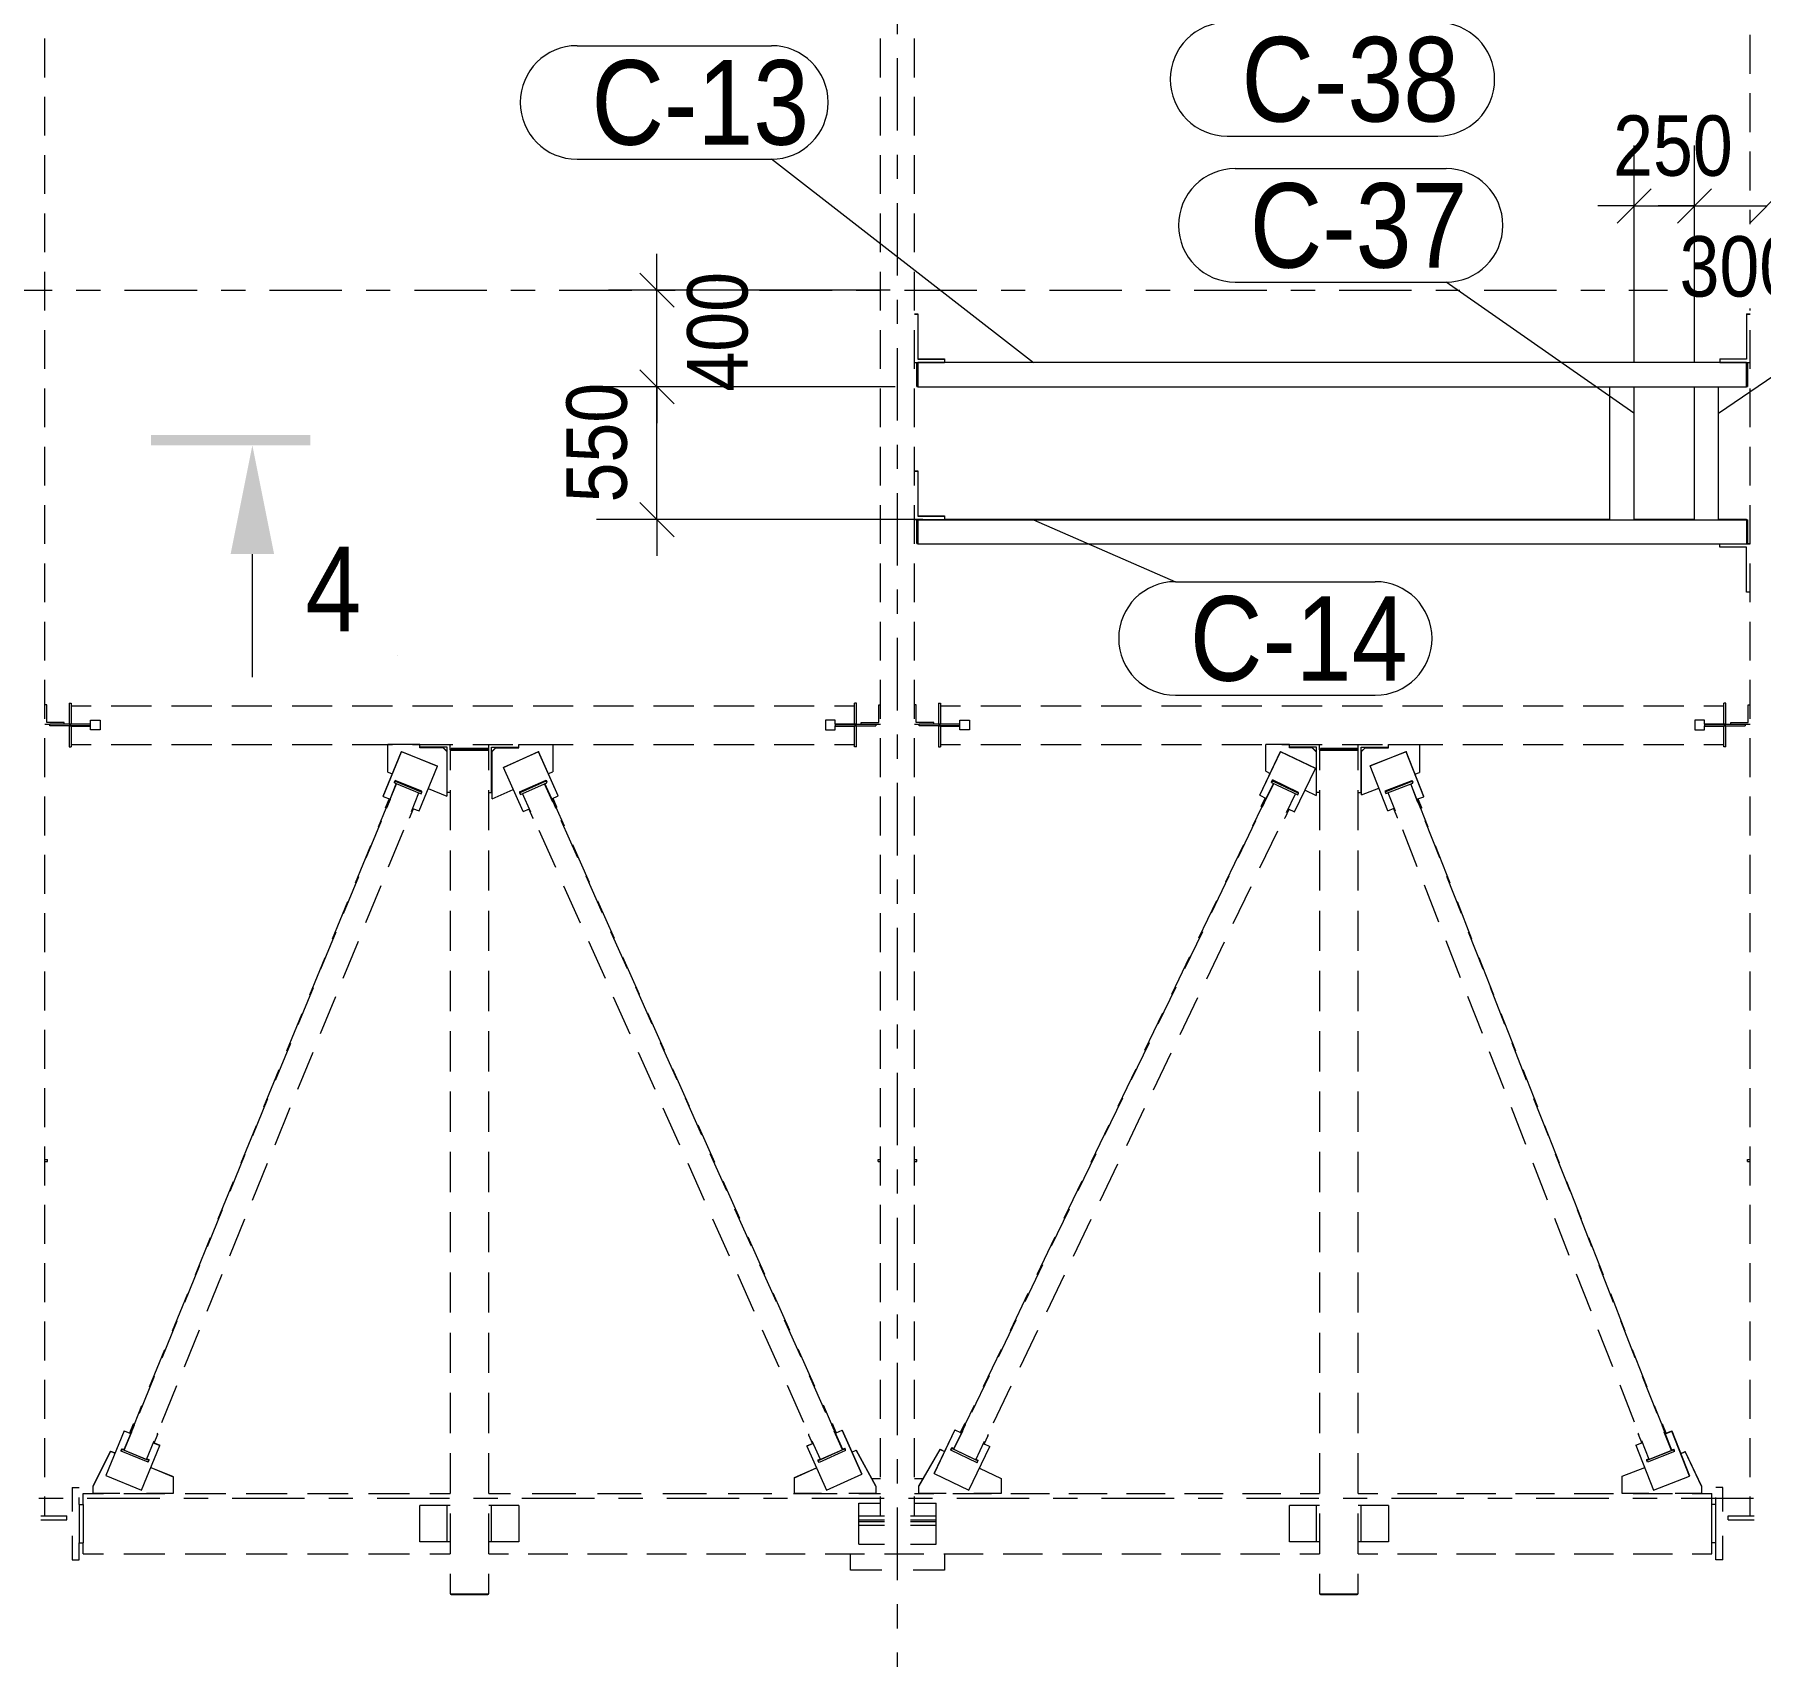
# Model space of a CAD drawing. Header units: millimetres. Extents: x -50 to 544, y -173 to 247.
# Drawn here: x 90.3 to 161.7, y -6.6 to 60.6 of the extents above; entities that cross this region are included whole.
import ezdxf

# ---------------------------------------------------------------- set-up
doc = ezdxf.new("R2010")
doc.units = ezdxf.units.MM
doc.linetypes.add('XKITLINE00', pattern=[0])
doc.linetypes.add('XKITLINE03', pattern=[6, 3, -1, 1, -1])
for name, color, linetype, lineweight in [('Part', 2, 'Continuous', 0), ('PartMark', 3, 'Continuous', 0), ('S-GRID', 1, 'Continuous', 0), ('Section', 6, 'Continuous', 0), ('Z-DIMENSIONS', 1, 'Continuous', 0)]:
    doc.layers.add(name, color=color, linetype=linetype, lineweight=lineweight)
doc.styles.add('GOST type A', font='ARIAL.TTF')

msp = doc.modelspace()

# ---------------------------------------------------------------- hatches: boundary and pattern name
at = {"layer": 'Section'}
for points in [[(95.088, 43.999), (101.688, 43.999), (101.688, 43.579), (95.088, 43.579)], [(99.288, 43.579), (100.188, 39.079), (98.388, 39.079)]]:
    msp.add_hatch(color=256, dxfattribs=at).paths.add_polyline_path(points, flags=17)

# ---------------------------------------------------------------- linework, layer by layer
at = {"layer": 'Part', "linetype": 'XKITLINE00', "lineweight": 0}
for p, q in [((90.7, 58.811), (90.7, 60.42)), ((125.3, 58.811), (125.3, 60.42)), ((126.7, 58.811), (126.7, 60.42)), ((161.3, 58.958), (161.3, 60.567)), ((90.7, 56.397), (90.7, 58.006)), ((125.3, 56.397), (125.3, 58.006)), ((126.7, 56.397), (126.7, 58.006)), ((161.3, 56.544), (161.3, 58.153)), ((90.7, 53.983), (90.7, 55.592)), ((125.3, 53.983), (125.3, 55.592)), ((126.7, 53.983), (126.7, 55.592)), ((161.3, 54.129), (161.3, 55.739)), ((90.7, 51.568), (90.7, 53.178)), ((125.3, 51.568), (125.3, 53.178)), ((126.7, 51.568), (126.7, 53.178)), ((161.3, 52.736), (161.3, 53.325)), ((90.7, 49.154), (90.7, 50.764)), ((125.3, 49.154), (125.3, 50.764)), ((126.7, 49.154), (126.7, 50.764)), ((126.7, 49.02), (126.84, 49.02)), ((126.7, 49.002), (126.84, 49.002)), ((126.84, 49.02), (126.84, 47.142)), ((161.16, 49.02), (161.16, 47.142)), ((161.16, 49.02), (161.3, 49.02)), ((161.16, 49.002), (161.3, 49.002)), ((161.3, 49.154), (161.3, 49.236)), ((90.7, 46.74), (90.7, 48.349)), ((125.3, 46.74), (125.3, 48.349)), ((126.7, 46.74), (126.7, 48.349)), ((161.3, 46.74), (161.3, 48.349)), ((126.7, 47.002), (127.95, 47.002)), ((126.8, 46.02), (126.8, 46.997)), ((126.8, 46.997), (126.84, 46.997)), ((126.8, 46.98), (126.84, 46.98)), ((126.84, 47.16), (127.95, 47.16)), ((126.84, 47.142), (127.95, 47.142)), ((126.84, 47.002), (126.84, 47)), ((161.16, 47), (126.84, 47)), ((126.84, 47), (126.84, 46)), ((127.95, 47.16), (127.95, 47.002)), ((127.95, 47.017), (160.05, 47.017)), ((160.05, 47.16), (160.05, 47.002)), ((160.05, 47.16), (161.16, 47.16)), ((161.16, 47.142), (160.05, 47.142)), ((160.05, 47.002), (161.3, 47.002)), ((161.16, 47), (161.16, 47.002)), ((161.16, 46), (161.16, 47)), ((161.16, 46.997), (161.2, 46.997)), ((161.16, 46.98), (161.2, 46.98)), ((161.2, 46.997), (161.2, 46.02)), ((90.7, 44.326), (90.7, 45.935)), ((125.3, 44.326), (125.3, 45.935)), ((126.7, 44.326), (126.7, 45.935)), ((126.8, 46.02), (126.84, 46.02)), ((126.84, 46), (161.16, 46)), ((155.5, 40.5), (155.5, 46)), ((155.5, 46), (156.5, 46)), ((156.5, 40.5), (156.5, 46)), ((159, 40.5), (159, 46)), ((159, 46), (160, 46)), ((160, 40.5), (160, 46)), ((161.16, 46.02), (161.2, 46.02)), ((161.3, 44.326), (161.3, 45.935)), ((90.7, 41.911), (90.7, 43.521)), ((125.3, 41.911), (125.3, 43.521)), ((126.7, 41.911), (126.7, 43.521)), ((161.3, 41.911), (161.3, 43.521)), ((126.7, 42.52), (126.84, 42.52)), ((126.7, 42.502), (126.84, 42.502)), ((126.84, 42.52), (126.84, 40.643)), ((90.7, 39.497), (90.7, 41.107)), ((125.3, 39.497), (125.3, 41.107)), ((126.7, 39.497), (126.7, 41.107)), ((161.3, 39.497), (161.3, 41.107)), ((126.7, 40.503), (127.95, 40.503)), ((126.8, 39.52), (126.8, 40.497)), ((126.8, 40.497), (126.84, 40.497)), ((126.8, 40.48), (126.84, 40.48)), ((126.84, 40.66), (127.95, 40.66)), ((126.84, 40.643), (127.95, 40.643)), ((126.84, 40.503), (126.84, 40.5)), ((126.84, 40.5), (161.16, 40.5)), ((126.84, 40.5), (126.84, 39.5)), ((127.95, 40.66), (127.95, 40.503)), ((127.95, 40.517), (155.5, 40.517)), ((155.5, 40.5), (156.5, 40.5)), ((156.5, 40.517), (159, 40.517)), ((159, 40.5), (160, 40.5)), ((160, 40.517), (161.16, 40.517)), ((161.16, 40.517), (161.16, 39.5)), ((161.16, 40.497), (161.2, 40.497)), ((161.16, 40.48), (161.2, 40.48)), ((161.2, 40.497), (161.2, 39.52)), ((126.8, 39.52), (126.84, 39.52)), ((126.84, 39.5), (161.16, 39.5)), ((160.05, 39.363), (160.05, 39.5)), ((161.16, 39.363), (160.05, 39.363)), ((161.16, 39.52), (161.3, 39.52)), ((161.16, 39.52), (161.2, 39.52)), ((161.16, 39.503), (161.3, 39.503)), ((161.16, 37.503), (161.16, 39.363)), ((90.7, 37.083), (90.7, 38.692)), ((125.3, 37.083), (125.3, 38.692)), ((126.7, 37.083), (126.7, 38.692)), ((161.3, 37.083), (161.3, 38.692)), ((161.3, 37.503), (161.16, 37.503)), ((90.7, 34.669), (90.7, 36.278)), ((125.3, 34.669), (125.3, 36.278)), ((126.7, 34.669), (126.7, 36.278)), ((161.3, 34.669), (161.3, 36.278)), ((90.7, 32.254), (90.7, 33.864)), ((125.3, 32.254), (125.3, 33.864)), ((126.7, 32.254), (126.7, 33.864)), ((161.3, 32.254), (161.3, 33.864)), ((91.7, 32.9), (91.7, 32.04)), ((91.7, 32.9), (91.78, 32.9)), ((91.78, 32.9), (91.78, 32.04)), ((124.3, 32.9), (124.22, 32.9)), ((124.22, 32.04), (124.22, 32.9)), ((124.3, 32.04), (124.3, 32.9)), ((127.7, 32.9), (127.7, 32.04)), ((127.7, 32.9), (127.78, 32.9)), ((127.78, 32.9), (127.78, 32.04)), ((160.3, 32.9), (160.22, 32.9)), ((160.22, 32.04), (160.22, 32.9)), ((160.3, 32.04), (160.3, 32.9)), ((90.77, 32.84), (90.7, 32.84)), ((90.77, 32.11), (90.77, 32.84)), ((91.78, 32.8), (92.612, 32.8)), ((92.58, 32.2), (92.98, 32.2)), ((92.58, 32.04), (92.58, 32.2)), ((92.98, 32.2), (92.98, 31.8)), ((93.444, 32.8), (95.107, 32.8)), ((95.939, 32.8), (97.603, 32.8)), ((98.434, 32.8), (100.098, 32.8)), ((100.93, 32.8), (102.593, 32.8)), ((103.425, 32.8), (105.089, 32.8)), ((105.92, 32.8), (107.584, 32.8)), ((108.416, 32.8), (110.079, 32.8)), ((110.911, 32.8), (112.575, 32.8)), ((113.407, 32.8), (115.07, 32.8)), ((115.902, 32.8), (117.566, 32.8)), ((118.397, 32.8), (120.061, 32.8)), ((120.893, 32.8), (122.556, 32.8)), ((123.42, 32.2), (123.02, 32.2)), ((123.02, 32.2), (123.02, 31.8)), ((123.388, 32.8), (124.22, 32.8)), ((123.42, 32.04), (123.42, 32.2)), ((125.23, 32.11), (125.23, 32.84)), ((125.23, 32.84), (125.3, 32.84)), ((126.77, 32.84), (126.7, 32.84)), ((126.77, 32.11), (126.77, 32.84)), ((127.78, 32.8), (128.612, 32.8)), ((128.58, 32.2), (128.98, 32.2)), ((128.58, 32.04), (128.58, 32.2)), ((128.98, 32.2), (128.98, 31.8)), ((129.444, 32.8), (131.107, 32.8)), ((131.939, 32.8), (133.603, 32.8)), ((134.434, 32.8), (136.098, 32.8)), ((136.93, 32.8), (138.593, 32.8)), ((139.425, 32.8), (141.089, 32.8)), ((141.92, 32.8), (143.584, 32.8)), ((144.416, 32.8), (146.079, 32.8)), ((146.911, 32.8), (148.575, 32.8)), ((149.407, 32.8), (151.07, 32.8)), ((151.902, 32.8), (153.566, 32.8)), ((154.397, 32.8), (156.061, 32.8)), ((156.893, 32.8), (158.556, 32.8)), ((159.42, 32.2), (159.02, 32.2)), ((159.02, 32.2), (159.02, 31.8)), ((159.388, 32.8), (160.22, 32.8)), ((159.42, 32.04), (159.42, 32.2)), ((161.23, 32.11), (161.23, 32.84)), ((161.23, 32.84), (161.3, 32.84)), ((90.7, 32.04), (90.9, 32.04)), ((90.7, 29.84), (90.7, 31.45)), ((91.5, 32.11), (90.77, 32.11)), ((92.58, 32.04), (90.9, 32.04)), ((90.9, 31.96), (90.9, 32.04)), ((92.58, 31.96), (90.9, 31.96)), ((91.5, 32.04), (91.5, 32.11)), ((91.7, 32.04), (91.78, 32.04)), ((91.7, 31.96), (91.7, 31.1)), ((91.7, 31.96), (91.78, 31.96)), ((91.78, 32.05), (92.567, 32.05)), ((91.78, 31.96), (91.78, 31.1)), ((91.78, 31.95), (92.58, 31.95)), ((92.58, 31.96), (92.58, 32.04)), ((92.58, 31.8), (92.58, 31.96)), ((92.98, 31.8), (92.58, 31.8)), ((123.02, 31.8), (123.42, 31.8)), ((123.42, 32.05), (124.22, 32.05)), ((123.42, 32.04), (123.42, 31.96)), ((123.42, 32.04), (125.1, 32.04)), ((123.42, 31.8), (123.42, 31.96)), ((123.42, 31.96), (125.1, 31.96)), ((123.42, 31.95), (124.207, 31.95)), ((124.3, 32.04), (124.22, 32.04)), ((124.3, 31.96), (124.22, 31.96)), ((124.22, 31.1), (124.22, 31.96)), ((124.3, 31.1), (124.3, 31.96)), ((124.5, 32.04), (124.5, 32.11)), ((124.5, 32.11), (125.23, 32.11)), ((125.1, 32.04), (125.3, 32.04)), ((125.1, 32.04), (125.1, 31.96)), ((125.3, 29.84), (125.3, 31.45)), ((126.7, 32.04), (126.9, 32.04)), ((126.7, 29.84), (126.7, 31.45)), ((127.5, 32.11), (126.77, 32.11)), ((128.58, 32.04), (126.9, 32.04)), ((126.9, 31.96), (126.9, 32.04)), ((128.58, 31.96), (126.9, 31.96)), ((127.5, 32.04), (127.5, 32.11)), ((127.7, 32.04), (127.78, 32.04)), ((127.7, 31.96), (127.7, 31.1)), ((127.7, 31.96), (127.78, 31.96)), ((127.78, 32.05), (128.567, 32.05)), ((127.78, 31.96), (127.78, 31.1)), ((127.78, 31.95), (128.58, 31.95)), ((128.58, 31.96), (128.58, 32.04)), ((128.58, 31.8), (128.58, 31.96)), ((128.98, 31.8), (128.58, 31.8)), ((159.02, 31.8), (159.42, 31.8)), ((159.42, 32.05), (160.22, 32.05)), ((159.42, 32.04), (159.42, 31.96)), ((159.42, 32.04), (161.1, 32.04)), ((159.42, 31.96), (161.1, 31.96)), ((159.42, 31.8), (159.42, 31.96)), ((159.42, 31.95), (160.207, 31.95)), ((160.3, 32.04), (160.22, 32.04)), ((160.3, 31.96), (160.22, 31.96)), ((160.22, 31.1), (160.22, 31.96)), ((160.3, 31.1), (160.3, 31.96)), ((160.5, 32.04), (160.5, 32.11)), ((160.5, 32.11), (161.23, 32.11)), ((161.1, 32.04), (161.3, 32.04)), ((161.1, 32.04), (161.1, 31.96)), ((161.3, 29.84), (161.3, 31.45)), ((91.7, 31.1), (91.78, 31.1)), ((91.78, 31.2), (92.612, 31.2)), ((93.444, 31.2), (95.107, 31.2)), ((95.939, 31.2), (97.603, 31.2)), ((98.434, 31.2), (100.098, 31.2)), ((100.93, 31.2), (102.593, 31.2)), ((103.425, 31.2), (105.089, 31.2)), ((104.709, 29.05), (105.465, 30.898)), ((104.709, 29.045), (105.465, 30.893)), ((104.902, 31.195), (104.902, 31.2)), ((106.225, 31.195), (104.902, 31.195)), ((104.902, 30.049), (104.902, 31.195)), ((105.465, 30.893), (105.465, 30.898)), ((105.465, 30.898), (106.946, 30.295)), ((106.946, 30.29), (105.465, 30.893)), ((105.92, 31.2), (107.584, 31.2)), ((106.225, 31.08), (106.225, 31.2)), ((107.355, 31.08), (106.225, 31.08)), ((106.225, 31.055), (106.225, 31.08)), ((107.185, 31.065), (106.225, 31.065)), ((107.19, 31.055), (106.225, 31.055)), ((107.185, 31.065), (107.19, 31.055)), ((107.335, 30.915), (107.185, 31.065)), ((107.335, 30.91), (107.19, 31.055)), ((107.335, 30.915), (107.335, 30.91)), ((107.335, 30.91), (107.335, 29.058)), ((107.355, 29.2), (107.355, 31.08)), ((107.475, 30.969), (107.475, 31.2)), ((107.475, 30.988), (107.515, 30.988)), ((107.475, 30.969), (107.475, 30.137)), ((109.035, 31.028), (107.515, 31.028)), ((107.515, 31.028), (107.515, 30.961)), ((107.515, 31.001), (109.035, 31.001)), ((107.515, 30.961), (109.035, 30.961)), ((109.075, 30.96), (107.568, 30.96)), ((108.416, 31.2), (110.079, 31.2)), ((109.035, 30.961), (109.035, 31.028)), ((109.035, 30.988), (109.075, 30.988)), ((109.075, 30.969), (109.075, 31.2)), ((109.075, 30.137), (109.075, 30.969)), ((109.195, 29.2), (109.195, 31.08)), ((109.195, 31.08), (110.325, 31.08)), ((109.215, 30.91), (109.365, 31.06)), ((109.215, 30.915), (109.36, 31.06)), ((109.215, 28.947), (109.215, 30.915)), ((109.36, 31.06), (110.325, 31.06)), ((109.679, 30.247), (111.14, 30.898)), ((111.14, 30.893), (109.679, 30.242)), ((110.325, 31.08), (110.325, 31.2)), ((110.325, 31.195), (111.73, 31.195)), ((110.325, 31.06), (110.325, 31.08)), ((110.911, 31.2), (112.575, 31.2)), ((111.955, 29.075), (111.14, 30.898)), ((111.14, 30.898), (111.14, 30.893)), ((111.955, 29.07), (111.14, 30.893)), ((111.73, 31.195), (111.73, 31.2)), ((111.73, 31.195), (111.73, 30.068)), ((113.407, 31.2), (115.07, 31.2)), ((115.902, 31.2), (117.566, 31.2)), ((118.397, 31.2), (120.061, 31.2)), ((120.893, 31.2), (122.556, 31.2)), ((123.388, 31.2), (124.22, 31.2)), ((124.3, 31.1), (124.22, 31.1)), ((127.7, 31.1), (127.78, 31.1)), ((127.78, 31.2), (128.612, 31.2)), ((129.444, 31.2), (131.107, 31.2)), ((131.939, 31.2), (133.603, 31.2)), ((134.434, 31.2), (136.098, 31.2)), ((136.93, 31.2), (138.593, 31.2)), ((139.425, 31.2), (141.089, 31.2)), ((140.998, 29.098), (141.863, 30.898)), ((140.998, 29.093), (141.863, 30.893)), ((141.25, 31.195), (141.25, 31.2)), ((142.225, 31.195), (141.25, 31.195)), ((141.25, 30.084), (141.25, 31.195)), ((141.863, 30.893), (141.863, 30.898)), ((141.863, 30.898), (143.306, 30.208)), ((143.306, 30.203), (141.863, 30.893)), ((141.92, 31.2), (143.584, 31.2)), ((142.225, 31.08), (142.225, 31.2)), ((143.355, 31.08), (142.225, 31.08)), ((142.225, 31.055), (142.225, 31.08)), ((143.175, 31.065), (142.225, 31.065)), ((143.175, 31.055), (142.225, 31.055)), ((143.175, 31.065), (143.175, 31.055)), ((143.335, 30.905), (143.175, 31.065)), ((143.335, 30.895), (143.175, 31.055)), ((143.335, 30.905), (143.335, 30.895)), ((143.335, 30.895), (143.335, 29.086)), ((143.355, 29.2), (143.355, 31.08)), ((143.475, 30.969), (143.475, 31.2)), ((143.475, 30.988), (143.515, 30.988)), ((143.475, 30.969), (143.475, 30.137)), ((145.035, 31.028), (143.515, 31.028)), ((143.515, 31.028), (143.515, 30.961)), ((143.515, 31.001), (145.035, 31.001)), ((143.515, 30.961), (145.035, 30.961)), ((145.075, 30.96), (143.567, 30.96)), ((144.416, 31.2), (146.079, 31.2)), ((145.035, 30.961), (145.035, 31.028)), ((145.035, 30.988), (145.075, 30.988)), ((145.075, 30.969), (145.075, 31.2)), ((145.075, 30.137), (145.075, 30.969)), ((145.195, 29.2), (145.195, 31.08)), ((145.195, 31.08), (146.325, 31.08)), ((145.215, 30.91), (145.365, 31.06)), ((145.215, 30.915), (145.36, 31.06)), ((145.215, 29.106), (145.215, 30.915)), ((145.36, 31.06), (146.325, 31.06)), ((145.571, 30.317), (147.061, 30.898)), ((147.061, 30.893), (145.571, 30.312)), ((146.325, 31.08), (146.325, 31.2)), ((146.325, 31.195), (147.611, 31.195)), ((146.325, 31.06), (146.325, 31.08)), ((146.911, 31.2), (148.575, 31.2)), ((147.789, 29.039), (147.061, 30.898)), ((147.061, 30.898), (147.061, 30.893)), ((147.789, 29.034), (147.061, 30.893)), ((147.611, 31.195), (147.611, 31.2)), ((147.611, 31.195), (147.611, 30.041)), ((149.407, 31.2), (151.07, 31.2)), ((151.902, 31.2), (153.566, 31.2)), ((154.397, 31.2), (156.061, 31.2)), ((156.893, 31.2), (158.556, 31.2)), ((159.388, 31.2), (160.22, 31.2)), ((160.3, 31.1), (160.22, 31.1)), ((104.902, 30.049), (105.087, 29.974)), ((106.191, 28.442), (106.946, 30.29)), ((106.946, 30.295), (106.946, 30.29)), ((109.679, 30.242), (109.679, 30.247)), ((110.494, 28.419), (109.679, 30.242)), ((111.547, 29.987), (111.73, 30.068)), ((141.25, 30.084), (141.431, 29.998)), ((142.441, 28.403), (143.306, 30.203)), ((143.306, 30.208), (143.306, 30.203)), ((145.571, 30.312), (145.571, 30.317)), ((146.299, 28.453), (145.571, 30.312)), ((147.425, 29.968), (147.611, 30.041)), ((104.944, 28.799), (105.257, 29.565)), ((104.987, 28.931), (105.248, 29.569)), ((105.166, 29.635), (105.197, 29.709)), ((105.197, 29.676), (105.166, 29.602)), ((105.166, 29.602), (105.166, 29.635)), ((105.166, 29.602), (106.277, 29.149)), ((106.308, 29.256), (105.197, 29.709)), ((105.197, 29.709), (105.197, 29.676)), ((105.197, 29.676), (106.308, 29.223)), ((106.57, 29.37), (107.335, 29.058)), ((107.475, 29.305), (107.475, 27.641)), ((109.075, 27.641), (109.075, 29.305)), ((109.215, 28.947), (110.085, 29.335)), ((110.351, 29.23), (111.446, 29.718)), ((110.351, 29.197), (111.446, 29.685)), ((110.383, 29.124), (111.479, 29.612)), ((111.733, 28.807), (111.39, 29.572)), ((111.681, 28.948), (111.4, 29.577)), ((111.446, 29.685), (111.446, 29.718)), ((111.446, 29.718), (111.479, 29.645)), ((111.479, 29.612), (111.446, 29.685)), ((111.479, 29.612), (111.479, 29.645)), ((141.21, 28.814), (141.578, 29.58)), ((141.269, 28.963), (141.567, 29.585)), ((141.49, 29.655), (141.525, 29.727)), ((141.525, 29.694), (141.49, 29.622)), ((141.49, 29.622), (141.49, 29.655)), ((141.49, 29.622), (142.572, 29.104)), ((142.607, 29.209), (141.525, 29.727)), ((141.525, 29.727), (141.525, 29.694)), ((141.525, 29.694), (142.607, 29.176)), ((142.875, 29.307), (143.335, 29.086)), ((143.475, 29.305), (143.475, 27.641)), ((145.075, 27.641), (145.075, 29.305)), ((145.215, 29.106), (145.933, 29.386)), ((146.194, 29.269), (147.312, 29.705)), ((146.194, 29.236), (147.312, 29.672)), ((146.223, 29.162), (147.341, 29.597)), ((147.55, 28.795), (147.25, 29.562)), ((147.51, 28.924), (147.259, 29.565)), ((147.312, 29.672), (147.312, 29.705)), ((147.312, 29.705), (147.341, 29.631)), ((147.341, 29.597), (147.312, 29.672)), ((147.341, 29.597), (147.341, 29.631)), ((90.7, 27.426), (90.7, 29.035)), ((104.709, 29.05), (104.709, 29.045)), ((104.709, 29.045), (104.987, 28.932)), ((104.945, 28.949), (104.799, 28.591)), ((104.799, 28.568), (104.95, 28.937)), ((104.799, 28.591), (104.799, 28.568)), ((104.987, 28.922), (104.836, 28.553)), ((104.95, 28.947), (104.95, 28.937)), ((104.95, 28.937), (104.987, 28.922)), ((104.987, 28.922), (104.987, 28.932)), ((105.87, 28.421), (106.183, 29.188)), ((106.277, 29.149), (106.308, 29.223)), ((106.308, 29.223), (106.308, 29.256)), ((107.475, 29.2), (107.355, 29.2)), ((109.075, 29.2), (109.195, 29.2)), ((110.351, 29.23), (110.351, 29.197)), ((110.351, 29.197), (110.383, 29.124)), ((110.819, 28.399), (110.477, 29.165)), ((111.681, 28.948), (111.955, 29.07)), ((111.681, 28.939), (111.718, 28.955)), ((111.681, 28.948), (111.681, 28.939)), ((111.681, 28.939), (111.844, 28.574)), ((111.718, 28.955), (111.718, 28.965)), ((111.881, 28.591), (111.718, 28.955)), ((111.723, 28.967), (111.881, 28.614)), ((111.844, 28.574), (111.881, 28.591)), ((111.881, 28.614), (111.881, 28.591)), ((111.955, 29.07), (111.955, 29.075)), ((125.3, 27.426), (125.3, 29.035)), ((126.7, 27.426), (126.7, 29.035)), ((140.708, 27.828), (141.08, 28.602)), ((140.998, 29.098), (140.998, 29.093)), ((140.998, 29.093), (141.269, 28.964)), ((141.227, 28.984), (141.06, 28.635)), ((141.06, 28.611), (141.233, 28.971)), ((141.06, 28.635), (141.06, 28.611)), ((141.06, 28.611), (141.096, 28.594)), ((141.269, 28.954), (141.096, 28.594)), ((141.233, 28.981), (141.233, 28.971)), ((141.233, 28.971), (141.269, 28.954)), ((141.269, 28.954), (141.269, 28.964)), ((142.112, 28.382), (142.48, 29.148)), ((142.572, 29.104), (142.607, 29.176)), ((142.607, 29.176), (142.607, 29.209)), ((143.475, 29.2), (143.355, 29.2)), ((145.075, 29.2), (145.195, 29.2)), ((146.194, 29.269), (146.194, 29.236)), ((146.194, 29.236), (146.223, 29.162)), ((146.618, 28.432), (146.318, 29.199)), ((147.509, 28.925), (147.789, 29.034)), ((147.51, 28.915), (147.547, 28.93)), ((147.51, 28.925), (147.51, 28.915)), ((147.51, 28.915), (147.655, 28.543)), ((147.547, 28.93), (147.547, 28.939)), ((147.693, 28.558), (147.547, 28.93)), ((147.552, 28.941), (147.693, 28.582)), ((147.789, 29.034), (147.789, 29.039)), ((161.3, 27.426), (161.3, 29.035)), ((104.004, 26.5), (104.631, 28.032)), ((104.506, 27.786), (104.821, 28.558)), ((104.799, 28.568), (104.836, 28.553)), ((105.768, 28.173), (105.799, 28.16)), ((105.95, 28.53), (105.799, 28.16)), ((105.919, 28.543), (105.95, 28.53)), ((105.922, 28.551), (106.191, 28.442)), ((105.95, 28.53), (105.95, 28.54)), ((110.494, 28.419), (110.758, 28.537)), ((110.732, 28.516), (110.762, 28.529)), ((110.732, 28.525), (110.732, 28.516)), ((110.732, 28.516), (110.895, 28.151)), ((110.895, 28.151), (110.925, 28.164)), ((112.206, 27.808), (111.86, 28.581)), ((112.76, 26.509), (112.075, 28.041)), ((140.107, 26.517), (140.842, 28.048)), ((142.005, 28.159), (142.034, 28.145)), ((142.207, 28.505), (142.034, 28.145)), ((142.177, 28.519), (142.207, 28.505)), ((142.181, 28.527), (142.441, 28.403)), ((142.207, 28.505), (142.207, 28.515)), ((146.299, 28.453), (146.569, 28.558)), ((146.541, 28.538), (146.572, 28.55)), ((146.541, 28.547), (146.541, 28.538)), ((146.541, 28.538), (146.687, 28.166)), ((146.687, 28.166), (146.718, 28.178)), ((147.655, 28.543), (147.693, 28.558)), ((147.972, 27.776), (147.669, 28.549)), ((147.693, 28.582), (147.693, 28.558)), ((148.45, 26.496), (147.85, 28.029)), ((104.93, 26.123), (105.556, 27.655)), ((111.847, 26.102), (111.162, 27.634)), ((141.008, 26.086), (141.744, 27.617)), ((147.518, 26.132), (146.918, 27.666)), ((90.7, 25.012), (90.7, 26.621)), ((103.558, 25.467), (104.19, 27.013)), ((107.475, 26.809), (107.475, 25.146)), ((109.075, 25.146), (109.075, 26.809)), ((113.243, 25.488), (112.552, 27.035)), ((125.3, 25.012), (125.3, 26.621)), ((126.7, 25.012), (126.7, 26.621)), ((139.593, 25.507), (140.336, 27.055)), ((143.475, 26.809), (143.475, 25.146)), ((145.075, 25.146), (145.075, 26.809)), ((148.879, 25.458), (148.274, 27.004)), ((161.3, 25.012), (161.3, 26.621)), ((103.065, 24.201), (103.691, 25.733)), ((113.788, 24.211), (113.103, 25.743)), ((139.003, 24.22), (139.739, 25.752)), ((149.35, 24.196), (148.75, 25.729)), ((103.991, 23.824), (104.617, 25.356)), ((112.875, 23.804), (112.19, 25.336)), ((139.905, 23.789), (140.641, 25.32)), ((148.418, 23.833), (147.818, 25.366)), ((102.611, 23.149), (103.242, 24.695)), ((107.475, 24.314), (107.475, 22.65)), ((109.075, 22.65), (109.075, 24.314)), ((114.281, 23.169), (113.589, 24.715)), ((138.478, 23.186), (139.221, 24.734)), ((143.475, 24.314), (143.475, 22.65)), ((145.075, 22.65), (145.075, 24.314)), ((149.786, 23.14), (149.181, 24.686)), ((90.7, 22.598), (90.7, 24.207)), ((125.3, 22.598), (125.3, 24.207)), ((126.7, 22.598), (126.7, 24.207)), ((161.3, 22.598), (161.3, 24.207)), ((102.125, 21.902), (102.752, 23.434)), ((103.051, 21.525), (103.677, 23.057)), ((113.903, 21.506), (113.218, 23.038)), ((114.816, 21.913), (114.131, 23.445)), ((137.9, 21.924), (138.636, 23.455)), ((138.802, 21.492), (139.537, 23.023)), ((149.318, 21.533), (148.718, 23.066)), ((150.25, 21.897), (149.65, 23.43)), ((101.663, 20.831), (102.295, 22.376)), ((115.319, 20.849), (114.627, 22.396)), ((137.363, 20.865), (138.106, 22.413)), ((150.693, 20.822), (150.088, 22.368)), ((90.7, 20.183), (90.7, 21.793)), ((107.475, 21.818), (107.475, 20.154)), ((109.075, 20.154), (109.075, 21.818)), ((125.3, 20.183), (125.3, 21.793)), ((126.7, 20.183), (126.7, 21.793)), ((143.475, 21.818), (143.475, 20.154)), ((145.075, 20.154), (145.075, 21.818)), ((161.3, 20.183), (161.3, 21.793)), ((101.186, 19.603), (101.812, 21.136)), ((102.112, 19.226), (102.738, 20.758)), ((114.931, 19.209), (114.246, 20.741)), ((115.844, 19.616), (115.159, 21.148)), ((136.797, 19.627), (137.532, 21.158)), ((137.698, 19.195), (138.434, 20.726)), ((150.218, 19.234), (149.618, 20.767)), ((151.15, 19.597), (150.55, 21.13)), ((100.716, 18.512), (101.347, 20.058)), ((116.357, 18.53), (115.665, 20.076)), ((136.248, 18.544), (136.991, 20.091)), ((151.6, 18.505), (150.996, 20.05)), ((90.7, 17.769), (90.7, 19.379)), ((107.475, 19.322), (107.475, 17.659)), ((109.075, 17.659), (109.075, 19.322)), ((125.3, 17.769), (125.3, 19.379)), ((126.7, 17.769), (126.7, 19.379)), ((143.475, 19.322), (143.475, 17.659)), ((145.075, 17.659), (145.075, 19.322)), ((161.3, 17.769), (161.3, 19.379)), ((100.246, 17.304), (100.873, 18.837)), ((116.872, 17.318), (116.187, 18.85)), ((135.693, 17.33), (136.429, 18.861)), ((152.05, 17.297), (151.45, 18.83)), ((101.172, 16.927), (101.798, 18.46)), ((115.959, 16.911), (115.274, 18.443)), ((136.595, 16.898), (137.331, 18.429)), ((151.118, 16.934), (150.518, 18.467)), ((99.768, 16.194), (100.4, 17.74)), ((117.394, 16.21), (116.702, 17.756)), ((135.133, 16.223), (135.876, 17.77)), ((152.508, 16.187), (151.903, 17.732)), ((90.7, 15.355), (90.7, 16.964)), ((99.307, 15.005), (99.933, 16.538)), ((107.475, 16.827), (107.475, 15.163)), ((109.075, 15.163), (109.075, 16.827)), ((117.9, 15.02), (117.215, 16.552)), ((125.3, 15.355), (125.3, 16.964)), ((126.7, 15.355), (126.7, 16.964)), ((134.59, 15.033), (135.326, 16.564)), ((143.475, 16.827), (143.475, 15.163)), ((145.075, 15.163), (145.075, 16.827)), ((152.95, 14.998), (152.35, 16.531)), ((161.3, 15.355), (161.3, 16.964)), ((100.233, 14.628), (100.859, 16.161)), ((116.987, 14.613), (116.302, 16.145)), ((135.492, 14.601), (136.227, 16.133)), ((152.018, 14.634), (151.418, 16.167)), ((98.821, 13.876), (99.453, 15.421)), ((118.432, 13.89), (117.74, 15.437)), ((134.018, 13.902), (134.761, 15.449)), ((153.415, 13.869), (152.81, 15.414)), ((90.7, 12.941), (90.7, 14.55)), ((107.475, 14.331), (107.475, 12.668)), ((109.075, 12.668), (109.075, 14.331)), ((125.3, 12.941), (125.3, 14.55)), ((126.7, 12.941), (126.7, 14.55)), ((143.475, 14.331), (143.475, 12.668)), ((145.075, 12.668), (145.075, 14.331)), ((161.3, 12.941), (161.3, 14.55)), ((90.7, 14.014), (90.8, 14.014)), ((90.7, 13.934), (90.8, 13.934)), ((90.8, 13.934), (90.8, 14.014)), ((98.367, 12.706), (98.994, 14.239)), ((99.293, 12.329), (99.919, 13.862)), ((118.015, 12.316), (117.329, 13.847)), ((118.928, 12.723), (118.242, 14.255)), ((125.2, 13.934), (125.2, 14.014)), ((125.2, 14.014), (125.3, 14.014)), ((125.2, 13.934), (125.3, 13.934)), ((126.7, 14.014), (126.8, 14.014)), ((126.7, 13.934), (126.8, 13.934)), ((126.8, 13.934), (126.8, 14.014)), ((133.487, 12.736), (134.222, 14.267)), ((134.388, 12.305), (135.124, 13.836)), ((152.918, 12.335), (152.318, 13.868)), ((153.85, 12.698), (153.25, 14.231)), ((161.2, 13.934), (161.2, 14.014)), ((161.2, 14.014), (161.3, 14.014)), ((161.2, 13.934), (161.3, 13.934)), ((97.874, 11.558), (98.505, 13.103)), ((119.47, 11.571), (118.778, 13.117)), ((132.903, 11.581), (133.647, 13.128)), ((154.322, 11.551), (153.717, 13.096)), ((90.7, 10.526), (90.7, 12.136)), ((97.428, 10.407), (98.054, 11.94)), ((98.354, 10.03), (98.98, 11.563)), ((107.475, 11.836), (107.475, 10.172)), ((109.075, 10.172), (109.075, 11.836)), ((119.043, 10.018), (118.357, 11.55)), ((119.956, 10.425), (119.27, 11.957)), ((125.3, 10.526), (125.3, 12.136)), ((126.7, 10.526), (126.7, 12.136)), ((132.383, 10.439), (133.119, 11.971)), ((133.285, 10.008), (134.021, 11.539)), ((143.475, 11.836), (143.475, 10.172)), ((145.075, 10.172), (145.075, 11.836)), ((153.818, 10.035), (153.218, 11.568)), ((154.75, 10.398), (154.15, 11.931)), ((161.3, 10.526), (161.3, 12.136)), ((96.926, 9.239), (97.558, 10.785)), ((120.507, 9.251), (119.815, 10.798)), ((131.788, 9.26), (132.532, 10.807)), ((155.229, 9.233), (154.624, 10.778)), ((90.7, 8.112), (90.7, 9.722)), ((96.488, 8.108), (97.115, 9.641)), ((107.475, 9.34), (107.475, 7.676)), ((109.075, 7.676), (109.075, 9.34)), ((120.983, 8.127), (120.298, 9.659)), ((125.3, 8.112), (125.3, 9.722)), ((126.7, 8.112), (126.7, 9.722)), ((131.28, 8.142), (132.015, 9.674)), ((143.475, 9.34), (143.475, 7.676)), ((145.075, 7.676), (145.075, 9.34)), ((155.65, 8.099), (155.05, 9.632)), ((161.3, 8.112), (161.3, 9.722)), ((97.414, 7.731), (98.04, 9.264)), ((120.07, 7.72), (119.385, 9.252)), ((132.182, 7.711), (132.917, 9.242)), ((154.718, 7.736), (154.118, 9.269)), ((95.979, 6.921), (96.61, 8.466)), ((121.545, 6.932), (120.853, 8.478)), ((130.673, 6.939), (131.417, 8.486)), ((156.136, 6.915), (155.532, 8.46)), ((90.7, 5.698), (90.7, 7.307)), ((95.549, 5.809), (96.175, 7.342)), ((122.011, 5.83), (121.326, 7.361)), ((125.3, 5.698), (125.3, 7.307)), ((126.7, 5.698), (126.7, 7.307)), ((130.177, 5.846), (130.912, 7.377)), ((156.55, 5.799), (155.95, 7.332)), ((161.3, 5.698), (161.3, 7.307)), ((96.475, 5.432), (97.101, 6.965)), ((107.475, 6.845), (107.475, 5.181)), ((109.075, 5.181), (109.075, 6.845)), ((121.098, 5.423), (120.413, 6.954)), ((131.078, 5.414), (131.814, 6.945)), ((143.475, 6.845), (143.475, 5.181)), ((145.075, 5.181), (145.075, 6.845)), ((155.618, 5.436), (155.018, 6.969)), ((95.031, 4.603), (95.663, 6.148)), ((122.583, 4.612), (121.891, 6.158)), ((129.558, 4.618), (130.302, 6.165)), ((157.044, 4.597), (156.439, 6.142)), ((94.609, 3.51), (95.236, 5.043)), ((123.039, 3.532), (122.354, 5.064)), ((129.073, 3.549), (129.809, 5.08)), ((157.45, 3.5), (156.85, 5.033)), ((90.7, 3.284), (90.7, 4.893)), ((95.535, 3.133), (96.161, 4.666)), ((107.475, 4.349), (107.475, 2.685)), ((109.075, 2.685), (109.075, 4.349)), ((122.126, 3.125), (121.441, 4.657)), ((125.3, 3.284), (125.3, 4.893)), ((126.7, 3.284), (126.7, 4.893)), ((129.975, 3.117), (130.71, 4.648)), ((143.475, 4.349), (143.475, 2.685)), ((145.075, 2.685), (145.075, 4.349)), ((156.518, 3.136), (155.918, 4.669)), ((161.3, 3.284), (161.3, 4.893)), ((94.4, 3.057), (94.715, 3.83)), ((123.274, 3.066), (122.929, 3.839)), ((128.815, 3.07), (129.187, 3.844)), ((157.648, 3.052), (157.346, 3.824)), ((94.218, 2.7), (94.369, 3.07)), ((94.369, 3.046), (94.218, 2.676)), ((94.255, 2.661), (94.406, 3.031)), ((94.406, 3.055), (94.369, 3.07)), ((94.369, 3.07), (94.369, 3.046)), ((94.406, 3.031), (94.369, 3.046)), ((94.406, 3.031), (94.406, 3.055)), ((123.268, 3.063), (123.304, 3.079)), ((123.268, 3.063), (123.268, 3.039)), ((123.304, 3.055), (123.268, 3.039)), ((123.268, 3.039), (123.431, 2.674)), ((123.467, 2.714), (123.304, 3.079)), ((123.304, 3.079), (123.304, 3.055)), ((123.467, 2.691), (123.304, 3.055)), ((128.613, 2.724), (128.786, 3.084)), ((128.786, 3.061), (128.613, 2.701)), ((128.649, 2.683), (128.822, 3.043)), ((128.822, 3.067), (128.786, 3.084)), ((128.786, 3.084), (128.786, 3.061)), ((128.822, 3.043), (128.786, 3.061)), ((128.822, 3.043), (128.822, 3.067)), ((157.642, 3.049), (157.68, 3.064)), ((157.642, 3.049), (157.642, 3.026)), ((157.68, 3.04), (157.642, 3.026)), ((157.642, 3.026), (157.788, 2.654)), ((157.825, 2.692), (157.68, 3.064)), ((157.68, 3.064), (157.68, 3.04)), ((157.825, 2.668), (157.68, 3.04)), ((90.7, 0.869), (90.7, 2.479)), ((93.977, 2.788), (93.222, 0.94)), ((93.977, 2.784), (93.222, 0.935)), ((93.977, 2.788), (94.218, 2.69)), ((93.977, 2.784), (93.977, 2.788)), ((93.977, 2.784), (94.218, 2.686)), ((93.983, 1.978), (94.296, 2.744)), ((93.983, 2.005), (94.252, 2.662)), ((94.218, 2.676), (94.218, 2.7)), ((94.218, 2.676), (94.255, 2.661)), ((94.703, 0.332), (95.458, 2.18)), ((94.909, 1.601), (95.222, 2.367)), ((95.187, 2.282), (95.218, 2.269)), ((95.218, 2.269), (95.369, 2.639)), ((95.221, 2.277), (95.458, 2.18)), ((95.223, 2.281), (95.458, 2.185)), ((95.369, 2.639), (95.338, 2.651)), ((95.369, 2.662), (95.346, 2.672)), ((95.369, 2.639), (95.369, 2.662)), ((95.458, 2.18), (95.458, 2.185)), ((122.244, 2.159), (122.476, 2.263)), ((122.244, 2.155), (122.478, 2.259)), ((122.244, 2.159), (122.244, 2.155)), ((122.244, 2.155), (123.059, 0.332)), ((122.318, 2.639), (122.339, 2.649)), ((122.318, 2.639), (122.318, 2.616)), ((122.318, 2.616), (122.348, 2.629)), ((122.318, 2.616), (122.481, 2.251)), ((122.811, 1.593), (122.469, 2.359)), ((122.481, 2.251), (122.511, 2.264)), ((123.725, 2), (123.382, 2.766)), ((123.467, 2.691), (123.431, 2.674)), ((123.434, 2.676), (123.725, 2.027)), ((123.467, 2.705), (123.705, 2.811)), ((123.467, 2.7), (123.705, 2.806)), ((123.467, 2.714), (123.467, 2.691)), ((123.705, 2.806), (123.705, 2.811)), ((123.705, 2.811), (124.52, 0.988)), ((124.52, 0.983), (123.705, 2.806)), ((125.3, 0.869), (125.3, 2.479)), ((126.7, 0.869), (126.7, 2.479)), ((128.378, 2.827), (127.514, 1.027)), ((128.378, 2.822), (127.514, 1.022)), ((128.338, 2.018), (128.705, 2.783)), ((128.338, 2.044), (128.646, 2.685)), ((128.378, 2.827), (128.613, 2.715)), ((128.378, 2.822), (128.378, 2.827)), ((128.378, 2.822), (128.613, 2.71)), ((128.613, 2.701), (128.613, 2.724)), ((128.613, 2.701), (128.649, 2.683)), ((129.239, 1.586), (129.607, 2.352)), ((129.558, 2.248), (129.587, 2.235)), ((129.587, 2.235), (129.76, 2.595)), ((129.59, 2.242), (129.821, 2.132)), ((129.592, 2.246), (129.821, 2.137)), ((129.76, 2.595), (129.731, 2.609)), ((129.76, 2.618), (129.74, 2.628)), ((129.76, 2.595), (129.76, 2.618)), ((156.577, 2.196), (156.814, 2.288)), ((156.577, 2.191), (156.816, 2.284)), ((156.577, 2.196), (156.577, 2.191)), ((156.577, 2.191), (157.305, 0.331)), ((156.674, 2.672), (156.697, 2.681)), ((156.674, 2.672), (156.674, 2.648)), ((156.674, 2.648), (156.705, 2.66)), ((156.674, 2.648), (156.819, 2.276)), ((157.119, 1.603), (156.819, 2.37)), ((156.819, 2.276), (156.85, 2.288)), ((158.05, 1.966), (157.75, 2.733)), ((157.825, 2.668), (157.788, 2.654)), ((157.791, 2.655), (158.05, 1.993)), ((157.825, 2.682), (158.067, 2.777)), ((157.825, 2.678), (158.067, 2.772)), ((157.825, 2.692), (157.825, 2.668)), ((158.067, 2.772), (158.067, 2.777)), ((158.067, 2.777), (158.795, 0.917)), ((158.795, 0.913), (158.067, 2.772)), ((161.3, 0.869), (161.3, 2.479)), ((93.414, 1.944), (92.698, 0.491)), ((92.698, 0.486), (93.414, 1.94)), ((93.414, 1.944), (93.601, 1.868)), ((93.414, 1.94), (93.414, 1.944)), ((93.414, 1.94), (93.599, 1.864)), ((93.86, 1.969), (93.89, 2.043)), ((93.86, 1.936), (93.89, 2.01)), ((93.86, 1.936), (93.86, 1.969)), ((94.971, 1.483), (93.86, 1.936)), ((93.89, 2.01), (93.89, 2.043)), ((93.89, 2.043), (93.983, 2.005)), ((95.001, 1.557), (93.89, 2.01)), ((93.983, 2.005), (93.983, 1.978)), ((93.983, 1.978), (94.909, 1.601)), ((94.918, 1.624), (95.001, 1.59)), ((94.971, 1.483), (95.001, 1.557)), ((95.001, 1.59), (95.001, 1.557)), ((107.475, 1.853), (107.475, 0.19)), ((109.075, 0.19), (109.075, 1.853)), ((123.816, 2.035), (122.72, 1.547)), ((122.72, 1.58), (122.801, 1.616)), ((122.72, 1.547), (122.72, 1.58)), ((122.753, 1.474), (122.72, 1.547)), ((123.848, 1.962), (122.753, 1.474)), ((123.725, 2), (122.811, 1.593)), ((123.724, 2.027), (123.816, 2.068)), ((123.725, 2.027), (123.725, 2)), ((123.848, 1.995), (123.816, 2.068)), ((123.816, 2.068), (123.816, 2.035)), ((123.848, 1.962), (123.816, 2.035)), ((123.848, 1.962), (123.848, 1.995)), ((124.111, 1.903), (124.295, 1.985)), ((124.113, 1.899), (124.295, 1.981)), ((125.098, 0.491), (124.295, 1.985)), ((124.295, 1.985), (124.295, 1.981)), ((124.295, 1.981), (125.098, 0.486)), ((127.766, 2.018), (126.888, 0.491)), ((126.888, 0.486), (127.766, 2.013)), ((127.766, 2.018), (127.948, 1.931)), ((127.766, 2.013), (127.766, 2.018)), ((127.766, 2.013), (127.946, 1.927)), ((128.213, 2.016), (128.247, 2.088)), ((128.213, 1.983), (128.247, 2.055)), ((128.213, 1.983), (128.213, 2.016)), ((129.295, 1.465), (128.213, 1.983)), ((128.247, 2.055), (128.247, 2.088)), ((128.247, 2.088), (128.338, 2.045)), ((129.33, 1.537), (128.247, 2.055)), ((128.338, 2.044), (128.338, 2.018)), ((128.338, 2.018), (129.239, 1.586)), ((128.956, 0.332), (129.821, 2.132)), ((129.25, 1.608), (129.33, 1.57)), ((129.295, 1.465), (129.33, 1.537)), ((129.33, 1.57), (129.33, 1.537)), ((129.821, 2.132), (129.821, 2.137)), ((143.475, 1.853), (143.475, 0.19)), ((145.075, 0.19), (145.075, 1.853)), ((158.143, 1.997), (157.025, 1.561)), ((157.025, 1.594), (157.109, 1.627)), ((157.025, 1.561), (157.025, 1.594)), ((157.054, 1.487), (157.025, 1.561)), ((158.172, 1.923), (157.054, 1.487)), ((158.05, 1.966), (157.119, 1.603)), ((158.05, 1.994), (158.143, 2.03)), ((158.05, 1.993), (158.05, 1.966)), ((158.172, 1.956), (158.143, 2.03)), ((158.143, 2.03), (158.143, 1.997)), ((158.172, 1.923), (158.143, 1.997)), ((158.172, 1.923), (158.172, 1.956)), ((158.43, 1.851), (158.618, 1.925)), ((158.431, 1.847), (158.618, 1.92)), ((159.296, 0.491), (158.618, 1.925)), ((158.618, 1.925), (158.618, 1.92)), ((158.618, 1.92), (159.296, 0.486)), ((93.222, 0.935), (93.222, 0.94)), ((93.222, 0.935), (94.703, 0.332)), ((95.082, 1.26), (96.007, 0.884)), ((95.084, 1.264), (96.007, 0.889)), ((96.007, 0.884), (96.007, 0.889)), ((96.007, 0.884), (96.007, 0.189)), ((121.739, 0.846), (122.648, 1.251)), ((121.739, 0.841), (122.65, 1.247)), ((121.739, 0.841), (121.739, 0.846)), ((121.739, 0.189), (121.739, 0.841)), ((123.059, 0.332), (124.52, 0.983)), ((124.52, 0.983), (124.52, 0.988)), ((124.926, 0.81), (125.3, 0.81)), ((126.7, 0.81), (127.072, 0.81)), ((127.514, 1.022), (127.514, 1.027)), ((127.514, 1.022), (128.956, 0.332)), ((129.391, 1.236), (130.29, 0.805)), ((129.392, 1.239), (130.29, 0.81)), ((130.29, 0.805), (130.29, 0.81)), ((130.29, 0.805), (130.29, 0.189)), ((156.01, 0.907), (156.938, 1.269)), ((156.01, 0.903), (156.939, 1.265)), ((156.01, 0.903), (156.01, 0.907)), ((156.01, 0.189), (156.01, 0.903)), ((157.305, 0.331), (158.795, 0.913)), ((158.795, 0.913), (158.795, 0.917)), ((90.7, -0.74), (90.7, 0.065)), ((91.82, 0.44), (91.82, -0.56)), ((91.82, 0.44), (92.12, 0.44)), ((92.12, -0.26), (92.12, 0.027)), ((92.28, 0.19), (93.124, 0.19)), ((92.28, -0.26), (92.28, 0.19)), ((92.698, 0.491), (92.698, 0.486)), ((92.698, 0.189), (92.698, 0.486)), ((93.801, 0.189), (92.698, 0.189)), ((93.968, 0.19), (95.657, 0.19)), ((96.007, 0.189), (94.904, 0.189)), ((96.501, 0.19), (98.189, 0.19)), ((99.033, 0.19), (100.722, 0.19)), ((101.566, 0.19), (103.254, 0.19)), ((104.098, 0.19), (105.787, 0.19)), ((106.631, 0.19), (107.475, 0.19)), ((109.075, 0.19), (109.976, 0.19)), ((110.878, 0.19), (112.681, 0.19)), ((113.582, 0.19), (115.385, 0.19)), ((116.286, 0.19), (118.089, 0.19)), ((118.99, 0.19), (120.793, 0.19)), ((121.694, 0.19), (123.497, 0.19)), ((122.858, 0.189), (121.739, 0.189)), ((125.098, 0.189), (123.978, 0.189)), ((124.399, 0.19), (125.3, 0.19)), ((125.098, 0.486), (125.098, 0.491)), ((125.098, 0.486), (125.098, 0.189)), ((125.3, -0.74), (125.3, 0.065)), ((126.7, 0.19), (127.499, 0.19)), ((126.7, -0.74), (126.7, 0.065)), ((126.888, 0.491), (126.888, 0.486)), ((126.888, 0.189), (126.888, 0.486)), ((128.022, 0.189), (126.888, 0.189)), ((128.298, 0.19), (129.895, 0.19)), ((130.29, 0.189), (129.156, 0.189)), ((130.694, 0.19), (132.292, 0.19)), ((133.09, 0.19), (134.688, 0.19)), ((135.487, 0.19), (137.085, 0.19)), ((137.883, 0.19), (139.481, 0.19)), ((140.28, 0.19), (141.877, 0.19)), ((142.676, 0.19), (143.475, 0.19)), ((145.075, 0.19), (145.889, 0.19)), ((146.702, 0.19), (148.329, 0.19)), ((149.143, 0.19), (150.77, 0.19)), ((151.584, 0.19), (153.211, 0.19)), ((154.025, 0.19), (155.652, 0.19)), ((157.105, 0.189), (156.01, 0.189)), ((156.466, 0.19), (158.093, 0.19)), ((159.296, 0.189), (158.2, 0.189)), ((158.906, 0.19), (159.72, 0.19)), ((159.296, 0.486), (159.296, 0.491)), ((159.296, 0.486), (159.296, 0.189)), ((159.72, -0.26), (159.72, 0.19)), ((160.18, 0.44), (159.88, 0.44)), ((159.88, -0.26), (159.88, 0.027)), ((160.18, -0.56), (160.18, 0.44)), ((161.3, -0.74), (161.3, 0.065)), ((92.12, -0.26), (92.12, -1.86)), ((92.12, -0.26), (92.28, -0.26)), ((92.28, -0.26), (92.28, -1.86)), ((106.225, -1.81), (106.225, -0.31)), ((107.355, -0.31), (106.225, -0.31)), ((107.355, -1.81), (107.355, -0.31)), ((107.475, -0.31), (107.355, -0.31)), ((107.475, -0.642), (107.475, -2.306)), ((110.325, -0.31), (109.075, -0.31)), ((109.075, -2.306), (109.075, -0.642)), ((109.195, -1.81), (109.195, -0.31)), ((110.325, -0.31), (110.325, -1.81)), ((124.4, -0.21), (125.3, -0.21)), ((124.4, -0.74), (124.4, -0.21)), ((126.7, -0.21), (127.6, -0.21)), ((127.6, -0.74), (127.6, -0.21)), ((142.225, -1.81), (142.225, -0.31)), ((143.355, -0.31), (142.225, -0.31)), ((143.355, -1.81), (143.355, -0.31)), ((143.475, -0.31), (143.355, -0.31)), ((143.475, -0.642), (143.475, -2.306)), ((146.325, -0.31), (145.075, -0.31)), ((145.075, -2.306), (145.075, -0.642)), ((145.195, -1.81), (145.195, -0.31)), ((146.325, -0.31), (146.325, -1.81)), ((159.88, -0.26), (159.72, -0.26)), ((159.72, -1.86), (159.72, -0.26)), ((159.88, -1.86), (159.88, -0.26)), ((90.533, -0.74), (91.6, -0.74)), ((90.533, -0.9), (91.6, -0.9)), ((91.6, -0.9), (91.6, -0.74)), ((124.4, -0.9), (124.4, -0.74)), ((124.4, -0.74), (125.467, -0.74)), ((124.4, -0.9), (125.467, -0.9)), ((124.4, -0.98), (124.4, -0.9)), ((124.4, -1.14), (124.4, -0.98)), ((125.467, -0.98), (124.4, -0.98)), ((124.4, -1.91), (124.4, -1.14)), ((125.467, -1.14), (124.4, -1.14)), ((126.533, -0.74), (127.6, -0.74)), ((126.533, -0.9), (127.6, -0.9)), ((127.6, -0.98), (126.533, -0.98)), ((127.6, -1.14), (126.533, -1.14)), ((127.6, -0.9), (127.6, -0.74)), ((127.6, -0.98), (127.6, -0.9)), ((127.6, -1.14), (127.6, -0.98)), ((127.6, -1.91), (127.6, -1.14)), ((160.4, -0.9), (160.4, -0.74)), ((160.4, -0.74), (161.467, -0.74)), ((160.4, -0.9), (161.467, -0.9)), ((91.82, -1.56), (91.82, -2.56)), ((92.12, -1.86), (92.28, -1.86)), ((92.12, -2.56), (92.12, -1.86)), ((92.28, -2.31), (92.28, -1.86)), ((107.355, -1.81), (106.225, -1.81)), ((107.475, -1.81), (107.355, -1.81)), ((110.325, -1.81), (109.075, -1.81)), ((124.4, -1.91), (125.467, -1.91)), ((126.533, -1.91), (127.6, -1.91)), ((143.355, -1.81), (142.225, -1.81)), ((143.475, -1.81), (143.355, -1.81)), ((146.325, -1.81), (145.075, -1.81)), ((159.72, -2.31), (159.72, -1.86)), ((159.88, -1.86), (159.72, -1.86)), ((159.88, -2.56), (159.88, -1.86)), ((160.18, -2.56), (160.18, -1.56)), ((91.82, -2.56), (92.12, -2.56)), ((92.28, -2.31), (93.124, -2.31)), ((93.968, -2.31), (95.657, -2.31)), ((96.501, -2.31), (98.189, -2.31)), ((99.033, -2.31), (100.722, -2.31)), ((101.566, -2.31), (103.254, -2.31)), ((104.098, -2.31), (105.787, -2.31)), ((106.631, -2.31), (107.475, -2.31)), ((109.075, -2.31), (109.894, -2.31)), ((110.713, -2.31), (112.351, -2.31)), ((113.17, -2.31), (114.808, -2.31)), ((115.627, -2.31), (117.265, -2.31)), ((118.085, -2.31), (119.723, -2.31)), ((120.542, -2.31), (122.18, -2.31)), ((122.999, -2.31), (124.637, -2.31)), ((124.05, -2.99), (124.05, -2.31)), ((125.456, -2.31), (127.094, -2.31)), ((127.913, -2.31), (129.551, -2.31)), ((127.95, -2.31), (127.95, -2.99)), ((130.37, -2.31), (132.008, -2.31)), ((132.827, -2.31), (134.465, -2.31)), ((135.285, -2.31), (136.923, -2.31)), ((137.742, -2.31), (139.38, -2.31)), ((140.199, -2.31), (141.837, -2.31)), ((142.656, -2.31), (143.475, -2.31)), ((145.075, -2.31), (145.889, -2.31)), ((146.702, -2.31), (148.329, -2.31)), ((149.143, -2.31), (150.77, -2.31)), ((151.584, -2.31), (153.211, -2.31)), ((154.025, -2.31), (155.652, -2.31)), ((156.466, -2.31), (158.093, -2.31)), ((158.906, -2.31), (159.72, -2.31)), ((160.18, -2.56), (159.88, -2.56)), ((107.475, -3.138), (107.475, -3.97)), ((109.075, -3.97), (109.075, -3.138)), ((125.35, -2.99), (124.05, -2.99)), ((127.95, -2.99), (126.65, -2.99)), ((143.475, -3.138), (143.475, -3.97)), ((145.075, -3.97), (145.075, -3.138)), ((107.475, -3.97), (109.075, -3.97)), ((107.513, -4.009), (107.513, -3.97)), ((109.033, -4.009), (107.513, -4.009)), ((109.033, -4.009), (109.033, -3.97)), ((109.035, -3.982), (109.033, -4.009)), ((109.035, -3.982), (109.035, -3.97)), ((143.475, -3.97), (145.075, -3.97)), ((143.513, -4.009), (143.513, -3.97)), ((145.033, -4.009), (143.513, -4.009)), ((145.033, -4.009), (145.033, -3.97)), ((145.035, -3.982), (145.033, -4.009)), ((145.035, -3.982), (145.035, -3.97))]:
    msp.add_line(p, q, dxfattribs=at)
at = {"layer": 'PartMark', "linetype": 'XKITLINE00', "lineweight": 0}
for p, q in [((112.731, 60.122), (120.781, 60.122)), ((139.645, 56.381), (148.376, 56.381)), ((112.731, 55.422), (120.781, 55.422)), ((131.631, 46.997), (120.781, 55.422)), ((139.986, 55.033), (148.717, 55.033)), ((139.986, 50.333), (148.717, 50.333)), ((156.495, 44.905), (148.717, 50.333)), ((159.995, 44.905), (168.211, 50.509)), ((131.631, 40.498), (137.508, 37.934)), ((137.508, 37.934), (145.782, 37.934)), ((137.508, 33.234), (145.782, 33.234))]:
    msp.add_line(p, q, dxfattribs=at)
for centre, start, end in [((139.645, 58.731), 90, 270), ((148.376, 58.731), 270, 90), ((112.731, 57.772), 90, 270), ((120.781, 57.772), 270, 90), ((139.986, 52.683), 90, 270), ((148.717, 52.683), 270, 90), ((137.508, 35.584), 90, 270), ((145.782, 35.584), 270, 90)]:
    msp.add_arc(centre, 2.35, start, end, dxfattribs=at)
at = {"layer": 'S-GRID', "linetype": 'XKITLINE03', "lineweight": 0}
for p, q in [((126, -15.396), (126, 214.261)), ((39.996, 50), (116.789, 50)), ((120.289, 50), (157.883, 50)), ((-15.55, 0), (215.685, 0))]:
    msp.add_line(p, q, dxfattribs=at)
at = {"layer": 'Section', "linetype": 'XKITLINE00', "lineweight": 0}
for p, q in [((99.288, 33.979), (99.288, 39.079)), ((105.288, 34.878), (105.288, 34.879)), ((105.288, 34.878), (105.288, 34.878))]:
    msp.add_line(p, q, dxfattribs=at)
at = {"layer": 'Z-DIMENSIONS', "linetype": 'XKITLINE00', "lineweight": 0}
for p, q in [((156.5, 47.009), (156.5, 55.986)), ((159, 52.736), (159, 55.986)), ((157.207, 54.193), (155.793, 52.779)), ((159.707, 54.193), (158.293, 52.779)), ((159.707, 54.193), (158.293, 52.779)), ((159, 47), (159, 54.236)), ((162.707, 54.193), (161.293, 52.779)), ((156.5, 53.486), (155, 53.486)), ((156.5, 53.486), (159, 53.486)), ((159, 53.486), (157.5, 53.486)), ((159, 53.486), (160.5, 53.486)), ((159, 53.486), (162, 53.486)), ((116.039, 50), (116.039, 51.5)), ((115.332, 50.707), (116.746, 49.293)), ((125.7, 50), (114.039, 50)), ((116.039, 46), (116.039, 50)), ((159, 47), (159, 49.236)), ((116.039, 46), (116.039, 47.5)), ((115.332, 46.707), (116.746, 45.293)), ((115.332, 46.707), (116.746, 45.293)), ((116.789, 46), (113.539, 46)), ((125.9, 46), (114.039, 46)), ((116.039, 40.503), (116.039, 46)), ((116.039, 46), (116.039, 44.5)), ((125.9, 46), (120.289, 46)), ((115.332, 41.21), (116.746, 39.796)), ((127.043, 40.503), (113.539, 40.503)), ((116.039, 40.503), (116.039, 39.003))]:
    msp.add_line(p, q, dxfattribs=at)
at = {"layer": 'Z-DIMENSIONS'}
for p in [(156.5, 53.486), (159, 53.486), (159, 53.486), (116.039, 50), (116.039, 46), (116.039, 46), (116.039, 40.503)]:
    msp.add_point(p, dxfattribs=at)

# ---------------------------------------------------------------- texts
at = {"layer": 'PartMark', "style": 'GOST type A', "width": 0.85}
for s, p in [('С-38', (140.245, 56.981)), ('С-13', (113.331, 56.022)), ('С-37', (140.586, 50.933)), ('С-14', (138.108, 33.834))]:
    msp.add_text(s, height=3.5, dxfattribs=at).set_placement(p)
at = {"layer": 'Section', "style": 'GOST type A', "width": 0.85}
msp.add_text('4', height=3.5, dxfattribs=at).set_placement((101.487, 35.878))
at = {"layer": 'Z-DIMENSIONS', "style": 'GOST type A', "width": 0.85}
for s, p in [('250', (155.633, 54.736)), ('300', (158.383, 49.736))]:
    msp.add_text(s, height=2.5, dxfattribs=at).set_placement(p)
for s, p in [('400', (119.789, 45.803)), ('550', (114.789, 41.214))]:
    msp.add_text(s, height=2.5, rotation=90.00021, dxfattribs=at).set_placement(p)

doc.saveas('drawing.dxf')
